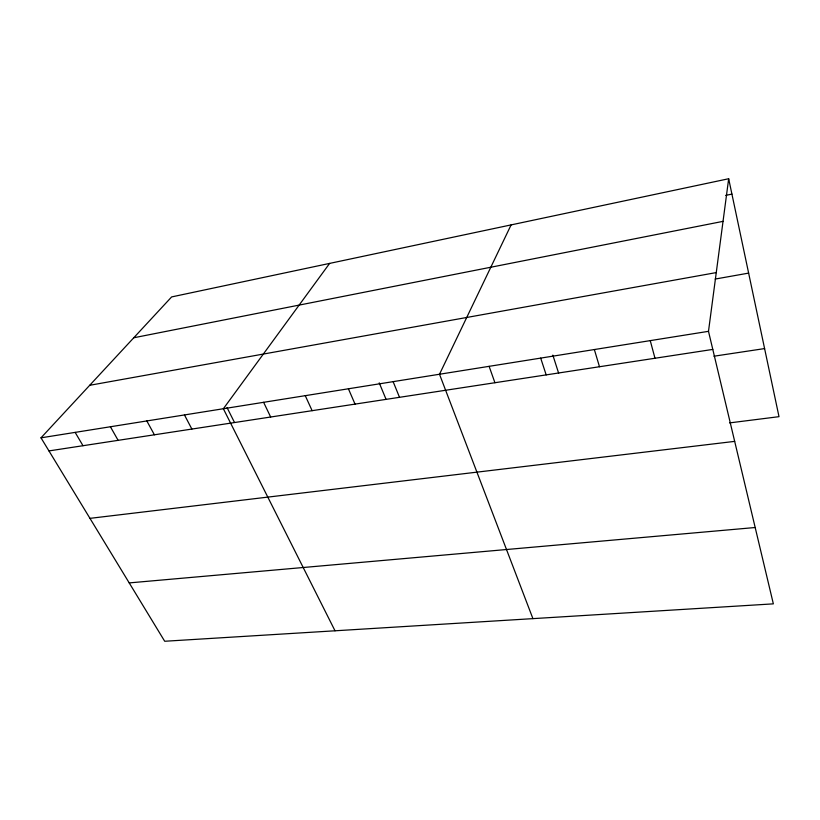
<?xml version="1.0" encoding="UTF-8"?>
<svg xmlns="http://www.w3.org/2000/svg" width="820" height="820" viewBox="0 0 820 820"><rect width="100%" height="100%" fill="white"/><g stroke="black" fill="none" stroke-linecap="round" stroke-linejoin="round"><path stroke-width="1.23" d="M708.49 331.331L728.672 178.739L171.636 296.922L41 437.829L164.697 641.26L773.352 603.858L708.49 331.331L41 437.829M511.106 224.905L439.499 374.248L532.918 618.628M329.619 263.404L223.358 408.739L335.021 630.795M725.7 195.385L731.922 194.094M133.773 337.768L723.035 221.359M89.708 385.297L716.26 272.588M715.153 279.066L748.639 273.111M48.954 450.918L712.795 349.412M713.933 356.208L764.599 348.582M729.595 422.894L779 416.673L728.672 178.739M89.964 518.353L734.679 441.375M129.222 582.907L755.189 527.516M75.153 432.386L82.994 445.711M110.413 426.759L118.121 440.34M146.831 420.947L154.396 434.795M184.459 414.94L191.87 429.065M227.048 407.591L234.397 422.269M263.609 402.312L270.661 417.021M305.265 395.67L312.123 410.676M348.408 388.782L355.039 404.116M379.229 382.858L386.046 399.299M393.128 381.648L399.514 397.321M489.109 366.335L494.931 382.725M540.688 358.104L546.181 374.894M552.844 355.121L558.656 373.233M594.356 349.545L599.492 366.745M650.25 340.628L654.985 358.258"/></g></svg>
